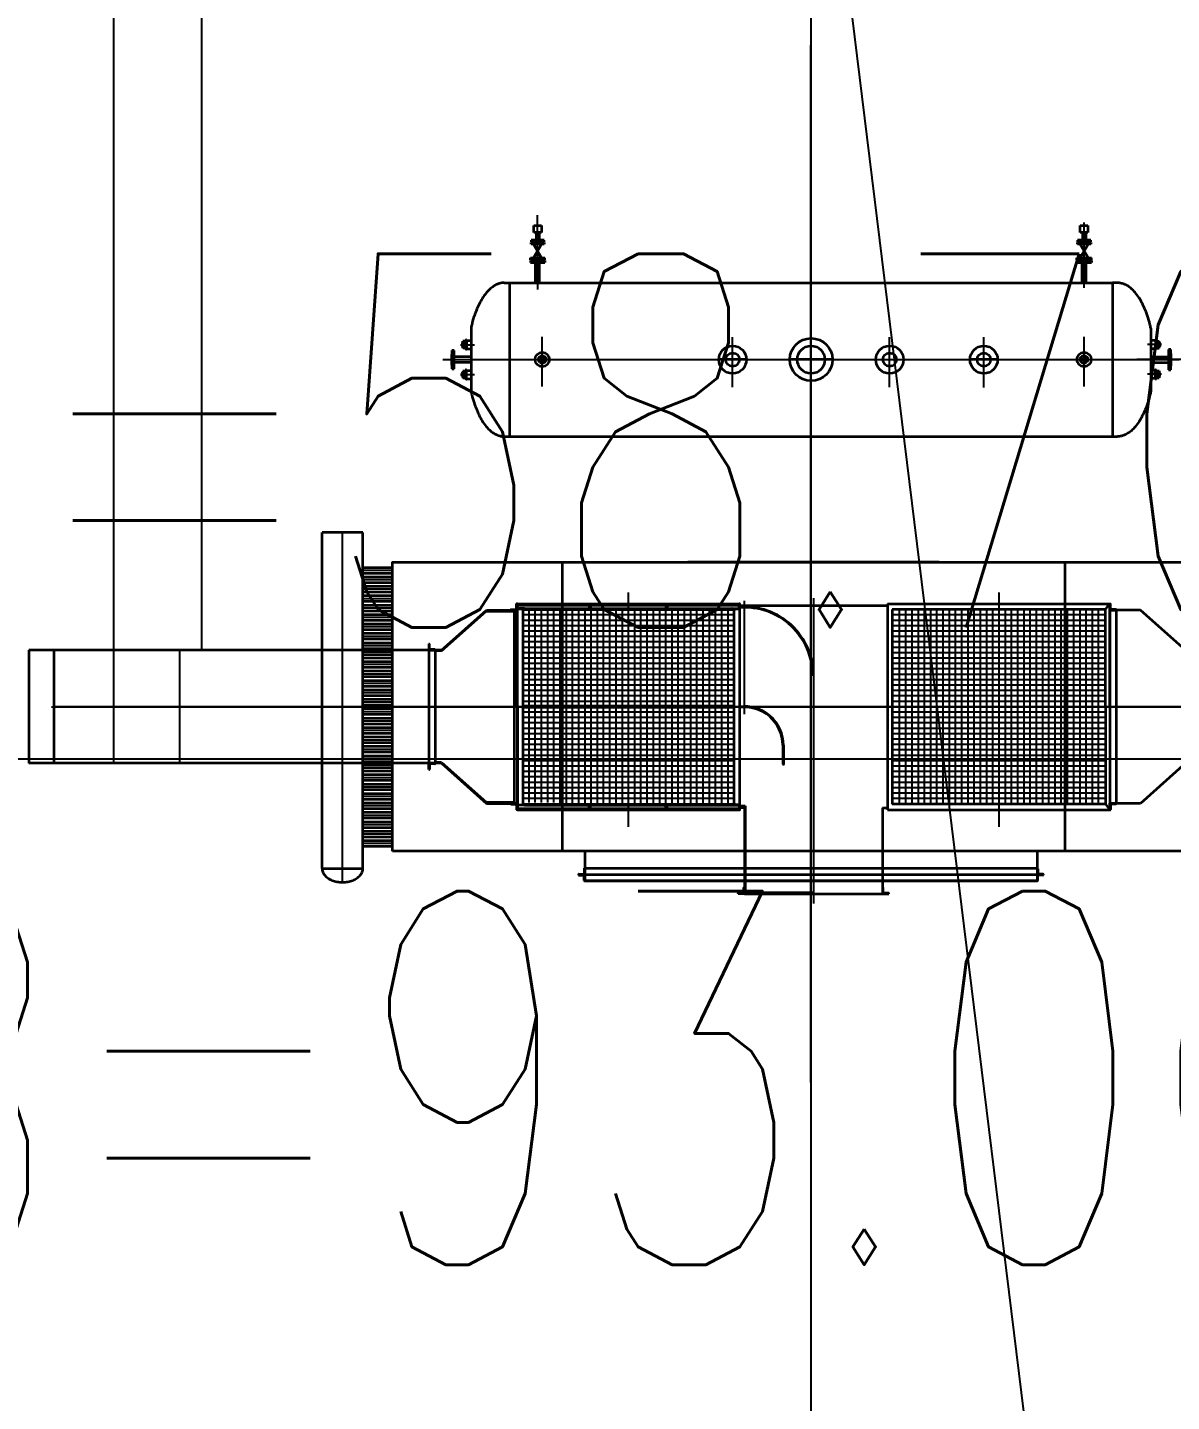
# Model space of a CAD drawing. Header units: metres. Extents: x -170 to 1091, y -90 to 504.
# Drawn here: x 70.76 to 79.87, y 63.52 to 74.46 of the extents above; entities that cross this region are included whole.
import ezdxf

# ---------------------------------------------------------------- set-up
doc = ezdxf.new("R2010")
doc.units = ezdxf.units.M
doc.linetypes.add('CENTER', pattern=[50.8, 31.75, -6.35, 6.35, -6.35])
doc.linetypes.add('EB_DASHDOT', pattern=[39, 30, -3, 3, -3])
doc.layers.add('CAXA1', color=1, linetype='EB_DASHDOT', lineweight=25)
doc.layers.add('EB0', color=7, linetype='CONTINUOUS', lineweight=35)
for name, color, linetype in [('CENTER', 2, 'CENTER'), ('DIM_COOR', 3, 'CONTINUOUS'), ('PUB_TEXT', 7, 'CONTINUOUS')]:
    doc.layers.add(name, color=color, linetype=linetype)
doc.styles.add('_TCH_DIM', font='SIMPLEX', dxfattribs={"bigfont": 'GBCBIG'})

# ---------------------------------------------------------------- blocks, each defined once
blk = doc.blocks.new('*X249')
at = {"layer": 'EB0'}
for p, q in [((-50, 0), (-50, 3)), ((0, 0), (-50, 0)), ((-48, 5), (-10, 5)), ((-5, 11), (-5, 48)), ((0, 50), (-3, 50)), ((0, 50), (0, 0))]:
    blk.add_line(p, q, dxfattribs=at)
for centre, radius, start, end in [((-48, 3), 1.52, 90, 180), ((-10, 11), 5.5, 270.1218, 360), ((-3, 48), 1.65, 90, 179.7379)]:
    blk.add_arc(centre, radius, start, end, dxfattribs=at)
blk = doc.blocks.new('*X248')
at = {"layer": 'EB0', "color": 0, "linetype": 'ByBlock', "lineweight": -2, "ltscale": 0.2}
blk.add_blockref('*X249', (0, 0), dxfattribs=at)
blk = doc.blocks.new('*X251')
at = {"layer": 'EB0'}
for p, q in [((-50, 0), (-50, 3)), ((0, 0), (-50, 0)), ((-48, 5), (-10, 5)), ((-5, 11), (-5, 48)), ((0, 50), (-3, 50)), ((0, 50), (0, 0))]:
    blk.add_line(p, q, dxfattribs=at)
for centre, radius, start, end in [((-48, 3), 1.52, 90, 180), ((-10, 11), 5.5, 270.1218, 360), ((-3, 48), 1.65, 90, 179.7379)]:
    blk.add_arc(centre, radius, start, end, dxfattribs=at)
blk = doc.blocks.new('*X250')
at = {"layer": 'EB0', "color": 0, "linetype": 'ByBlock', "lineweight": -2, "ltscale": 0.2}
blk.add_blockref('*X251', (0, 0), dxfattribs=at)
blk = doc.blocks.new('*X253')
at = {"layer": 'EB0'}
for p, q in [((0, 50), (0, 0)), ((0, 50), (3, 50)), ((0, 0), (50, 0)), ((5, 10), (5, 48)), ((48, 5), (10, 5)), ((50, 0), (50, 3))]:
    blk.add_line(p, q, dxfattribs=at)
for centre, radius, start, end in [((3, 48), 1.65, 0.2621, 90), ((10, 10), 5.5, 180, 269.8782), ((48, 3), 1.52, 0, 90)]:
    blk.add_arc(centre, radius, start, end, dxfattribs=at)
blk = doc.blocks.new('*X252')
at = {"layer": 'EB0', "color": 0, "linetype": 'ByBlock', "lineweight": -2, "ltscale": 0.2}
blk.add_blockref('*X253', (0, 0), dxfattribs=at)
blk = doc.blocks.new('*X255')
at = {"layer": 'EB0'}
for p, q in [((0, 50), (0, 0)), ((0, 50), (3, 50)), ((0, 0), (50, 0)), ((5, 10), (5, 48)), ((48, 5), (10, 5)), ((50, 0), (50, 3))]:
    blk.add_line(p, q, dxfattribs=at)
for centre, radius, start, end in [((3, 48), 1.65, 0.2621, 90), ((10, 10), 5.5, 180, 269.8782), ((48, 3), 1.52, 0, 90)]:
    blk.add_arc(centre, radius, start, end, dxfattribs=at)
blk = doc.blocks.new('*X254')
at = {"layer": 'EB0', "color": 0, "linetype": 'ByBlock', "lineweight": -2, "ltscale": 0.2}
blk.add_blockref('*X255', (0, 0), dxfattribs=at)
blk = doc.blocks.new('*X257')
at = {"layer": 'EB0'}
for p, q in [((0, 0), (50, 0)), ((0, -50), (0, 0)), ((50, 0), (50, -3)), ((0, -50), (3, -50)), ((5, -11), (5, -48)), ((48, -5), (10, -5))]:
    blk.add_line(p, q, dxfattribs=at)
for centre, radius, start, end in [((3, -48), 1.65, 270, 359.7379), ((10, -11), 5.5, 90.1218, 180), ((48, -3), 1.52, 270, 360)]:
    blk.add_arc(centre, radius, start, end, dxfattribs=at)
blk = doc.blocks.new('*X256')
at = {"layer": 'EB0', "color": 0, "linetype": 'ByBlock', "lineweight": -2, "ltscale": 0.2}
blk.add_blockref('*X257', (0, 0), dxfattribs=at)
blk = doc.blocks.new('*X263')
at = {"layer": 'EB0'}
for p, q in [((0, 50), (0, 0)), ((0, 50), (3, 50)), ((0, 0), (50, 0)), ((5, 10), (5, 48)), ((48, 5), (10, 5)), ((50, 0), (50, 3))]:
    blk.add_line(p, q, dxfattribs=at)
for centre, radius, start, end in [((3, 48), 1.65, 0.2621, 90), ((10, 10), 5.5, 180, 269.8782), ((48, 3), 1.52, 0, 90)]:
    blk.add_arc(centre, radius, start, end, dxfattribs=at)
blk = doc.blocks.new('*X262')
at = {"layer": 'EB0', "color": 0, "linetype": 'ByBlock', "lineweight": -2, "ltscale": 0.2}
blk.add_blockref('*X263', (0, 0), dxfattribs=at)

msp = doc.modelspace()

# ---------------------------------------------------------------- linework, layer by layer
at = {"layer": 'CAXA1', "ltscale": 20}
msp.add_line((76.999, 91.75), (76.999, 61.148), dxfattribs=at)
at = {"layer": 'CENTER', "ltscale": 25}
for p, q in [((77, 66.057, 0), (77, 74.317, 0)), ((81.401, 69.05, -0.908), (70.972, 69.05, -0.908))]:
    msp.add_line(p, q, dxfattribs=at)
at = {"layer": 'DIM_COOR', "color": 4, "linetype": 'Continuous'}
for p, q in [((76.999, 77.2), (82.051, 36.112)), ((85.864, 68.632), (69.144, 68.632))]:
    msp.add_line(p, q, dxfattribs=at)
at = {"layer": 'EB0', "lineweight": 25}
for p, q in [((71.451, 68.6, -0.908), (71.451, 103.059, 0)), ((72.151, 69.5, -0.908), (72.151, 103.059, 0)), ((74.824, 72.444, -0.908), (74.824, 72.963, -0.908)), ((79.174, 72.386, -0.908), (79.174, 72.905, -0.908)), ((74.824, 72.664, -0.908), (74.824, 72.372, -0.908)), ((74.861, 71.599, -0.908), (74.861, 71.996, -0.908)), ((76.376, 71.595, -0.908), (76.376, 71.992, -0.908)), ((77.001, 71.591, -0.908), (77.001, 71.988, -0.908)), ((77.626, 71.595, -0.908), (77.626, 71.992, -0.908)), ((78.376, 71.591, -0.908), (78.376, 71.992, -0.908)), ((79.174, 71.599, -0.908), (79.174, 71.996, -0.908)), ((74.21, 71.932, -0.908), (74.321, 71.932, -0.908)), ((79.789, 71.934, -0.908), (79.678, 71.934, -0.908)), ((74.069, 71.814, -0.908), (79.93, 71.814, -0.908)), ((74.148, 71.814, -0.908), (79.576, 71.814, -0.908)), ((76.376, 71.656, -0.908), (76.376, 71.836, -0.908)), ((80.362, 71.814, -0.908), (79.594, 71.814, -0.908)), ((74.21, 71.695, -0.908), (74.321, 71.695, -0.908)), ((79.789, 71.697, -0.908), (79.678, 71.697, -0.908)), ((73.27, 67.653, -0.908), (73.27, 70.438, -0.908)), ((73.433, 70.138, -0.908), (73.67, 70.138, -0.908)), ((73.433, 70.063, -0.908), (73.67, 70.063, -0.908)), ((73.433, 69.988, -0.908), (73.67, 69.988, -0.908)), ((73.433, 69.913, -0.908), (73.67, 69.913, -0.908)), ((75.545, 69.961, -0.908), (75.545, 68.094, -0.908)), ((77.02, 69.915, -0.908), (77.02, 67.484, -0.908)), ((78.495, 69.961, -0.908), (78.495, 68.094, -0.908)), ((73.433, 69.838, -0.908), (73.67, 69.838, -0.908)), ((74.753, 69.825, -0.908), (74.753, 68.288, -0.908)), ((74.803, 69.825, -0.908), (74.803, 68.288, -0.908)), ((74.852, 69.825, -0.908), (74.852, 68.288, -0.908)), ((74.902, 69.825, -0.908), (74.902, 68.289, -0.908)), ((74.951, 69.825, -0.908), (74.951, 68.289, -0.908)), ((75.001, 69.825, -0.908), (75.001, 68.275, -0.908)), ((75.05, 69.825, -0.908), (75.05, 68.275, -0.908)), ((75.1, 69.825, -0.908), (75.1, 68.275, -0.908)), ((75.149, 69.825, -0.908), (75.149, 68.275, -0.908)), ((75.199, 69.825, -0.908), (75.199, 68.275, -0.908)), ((75.248, 69.825, -0.908), (75.248, 68.275, -0.908)), ((75.298, 69.825, -0.908), (75.298, 68.275, -0.908)), ((75.347, 69.825, -0.908), (75.347, 68.275, -0.908)), ((75.397, 69.825, -0.908), (75.397, 68.275, -0.908)), ((75.446, 69.825, -0.908), (75.446, 68.275, -0.908)), ((75.496, 69.825, -0.908), (75.496, 68.275, -0.908)), ((75.545, 69.825, -0.908), (75.545, 68.275, -0.908)), ((75.595, 69.825, -0.908), (75.595, 68.275, -0.908)), ((75.644, 69.825, -0.908), (75.644, 68.275, -0.908)), ((75.694, 69.825, -0.908), (75.694, 68.275, -0.908)), ((75.743, 69.825, -0.908), (75.743, 68.275, -0.908)), ((75.793, 69.825, -0.908), (75.793, 68.275, -0.908)), ((75.842, 69.825, -0.908), (75.842, 68.275, -0.908)), ((75.892, 69.825, -0.908), (75.892, 68.275, -0.908)), ((75.941, 69.825, -0.908), (75.941, 68.275, -0.908)), ((75.991, 69.825, -0.908), (75.991, 68.275, -0.908)), ((76.04, 69.825, -0.908), (76.04, 68.275, -0.908)), ((76.09, 69.825, -0.908), (76.09, 68.276, -0.908)), ((76.139, 69.825, -0.908), (76.139, 68.275, -0.908)), ((76.189, 69.825, -0.908), (76.189, 68.276, -0.908)), ((76.238, 69.825, -0.908), (76.238, 68.276, -0.908)), ((76.288, 69.825, -0.908), (76.288, 68.276, -0.908)), ((76.337, 69.825, -0.908), (76.337, 68.275, -0.908)), ((76.47, 68.991, -0.908), (76.47, 69.894, -0.908)), ((77.703, 69.825, -0.908), (77.703, 68.288, -0.908)), ((77.753, 69.825, -0.908), (77.753, 68.288, -0.908)), ((77.802, 69.825, -0.908), (77.802, 68.288, -0.908)), ((77.852, 69.825, -0.908), (77.852, 68.289, -0.908)), ((77.901, 69.825, -0.908), (77.901, 68.289, -0.908)), ((77.951, 69.825, -0.908), (77.951, 68.275, -0.908)), ((78, 69.825, -0.908), (78, 68.275, -0.908)), ((78.05, 69.825, -0.908), (78.05, 68.275, -0.908)), ((78.099, 69.825, -0.908), (78.099, 68.275, -0.908)), ((78.149, 69.825, -0.908), (78.149, 68.275, -0.908)), ((78.198, 69.825, -0.908), (78.198, 68.275, -0.908)), ((78.248, 69.825, -0.908), (78.248, 68.275, -0.908)), ((78.297, 69.825, -0.908), (78.297, 68.275, -0.908)), ((78.347, 69.825, -0.908), (78.347, 68.275, -0.908)), ((78.396, 69.825, -0.908), (78.396, 68.275, -0.908)), ((78.446, 69.825, -0.908), (78.446, 68.275, -0.908)), ((78.495, 69.825, -0.908), (78.495, 68.275, -0.908)), ((78.545, 69.825, -0.908), (78.545, 68.275, -0.908)), ((78.594, 69.825, -0.908), (78.594, 68.275, -0.908)), ((78.644, 69.825, -0.908), (78.644, 68.275, -0.908)), ((78.693, 69.825, -0.908), (78.693, 68.275, -0.908)), ((78.743, 69.825, -0.908), (78.743, 68.275, -0.908)), ((78.792, 69.825, -0.908), (78.792, 68.275, -0.908)), ((78.842, 69.825, -0.908), (78.842, 68.275, -0.908)), ((78.891, 69.825, -0.908), (78.891, 68.275, -0.908)), ((78.941, 69.825, -0.908), (78.941, 68.275, -0.908)), ((78.99, 69.825, -0.908), (78.99, 68.275, -0.908)), ((79.04, 69.825, -0.908), (79.04, 68.276, -0.908)), ((79.089, 69.825, -0.908), (79.089, 68.275, -0.908)), ((79.139, 69.825, -0.908), (79.139, 68.276, -0.908)), ((79.188, 69.825, -0.908), (79.188, 68.276, -0.908)), ((79.238, 69.825, -0.908), (79.238, 68.276, -0.908)), ((79.287, 69.825, -0.908), (79.287, 68.275, -0.908)), ((73.433, 69.763, -0.908), (73.67, 69.763, -0.908)), ((76.385, 69.781, -0.908), (74.705, 69.781, -0.908)), ((76.385, 69.738, -0.908), (74.705, 69.738, -0.908)), ((76.385, 69.695, -0.908), (74.705, 69.695, -0.908)), ((79.335, 69.781, -0.908), (77.655, 69.781, -0.908)), ((79.335, 69.738, -0.908), (77.655, 69.738, -0.908)), ((79.335, 69.695, -0.908), (77.655, 69.695, -0.908)), ((73.433, 69.688, -0.908), (73.67, 69.688, -0.908)), ((73.433, 69.613, -0.908), (73.67, 69.613, -0.908)), ((76.385, 69.652, -0.908), (74.705, 69.652, -0.908)), ((76.385, 69.609, -0.908), (74.705, 69.609, -0.908)), ((79.335, 69.652, -0.908), (77.655, 69.652, -0.908)), ((79.335, 69.609, -0.908), (77.655, 69.609, -0.908)), ((71.975, 68.6, -0.908), (71.975, 69.5, -0.908)), ((73.433, 69.538, -0.908), (73.67, 69.538, -0.908)), ((76.385, 69.566, -0.908), (74.705, 69.566, -0.908)), ((76.385, 69.523, -0.908), (74.705, 69.523, -0.908)), ((76.385, 69.48, -0.908), (74.705, 69.48, -0.908)), ((79.335, 69.566, -0.908), (77.655, 69.566, -0.908)), ((79.335, 69.523, -0.908), (77.655, 69.523, -0.908)), ((79.335, 69.48, -0.908), (77.655, 69.48, -0.908)), ((73.433, 69.463, -0.908), (73.67, 69.463, -0.908)), ((73.433, 69.388, -0.908), (73.67, 69.388, -0.908)), ((76.385, 69.437, -0.908), (74.705, 69.437, -0.908)), ((76.385, 69.394, -0.908), (74.705, 69.394, -0.908)), ((79.335, 69.437, -0.908), (77.655, 69.437, -0.908)), ((79.335, 69.394, -0.908), (77.655, 69.394, -0.908)), ((73.433, 69.313, -0.908), (73.67, 69.313, -0.908)), ((76.385, 69.351, -0.908), (74.705, 69.351, -0.908)), ((76.385, 69.308, -0.908), (74.705, 69.308, -0.908)), ((76.385, 69.265, -0.908), (74.705, 69.265, -0.908)), ((79.335, 69.351, -0.908), (77.655, 69.351, -0.908)), ((79.335, 69.308, -0.908), (77.655, 69.308, -0.908)), ((79.335, 69.265, -0.908), (77.655, 69.265, -0.908)), ((73.433, 69.238, -0.908), (73.67, 69.238, -0.908)), ((73.433, 69.163, -0.908), (73.67, 69.163, -0.908)), ((76.385, 69.222, -0.908), (74.705, 69.222, -0.908)), ((76.385, 69.179, -0.908), (74.705, 69.179, -0.908)), ((79.335, 69.222, -0.908), (77.655, 69.222, -0.908)), ((79.335, 69.179, -0.908), (77.655, 69.179, -0.908)), ((70.955, 69.05, -0.908), (83.045, 69.05, -0.908)), ((80.843, 69.05, -0.908), (72.479, 69.05, -0.908)), ((73.433, 69.088, -0.908), (73.67, 69.088, -0.908)), ((76.385, 69.136, -0.908), (74.705, 69.136, -0.908)), ((76.385, 69.093, -0.908), (74.705, 69.093, -0.908)), ((79.335, 69.136, -0.908), (77.655, 69.136, -0.908)), ((79.335, 69.093, -0.908), (77.655, 69.093, -0.908)), ((73.433, 69.013, -0.908), (73.67, 69.013, -0.908)), ((73.433, 68.938, -0.908), (73.67, 68.938, -0.908)), ((76.385, 69.007, -0.908), (74.705, 69.007, -0.908)), ((76.385, 68.964, -0.908), (74.705, 68.964, -0.908)), ((79.335, 69.007, -0.908), (77.655, 69.007, -0.908)), ((79.335, 68.964, -0.908), (77.655, 68.964, -0.908)), ((73.433, 68.863, -0.908), (73.67, 68.863, -0.908)), ((76.385, 68.921, -0.908), (74.705, 68.921, -0.908)), ((76.385, 68.878, -0.908), (74.705, 68.878, -0.908)), ((76.385, 68.835, -0.908), (74.705, 68.835, -0.908)), ((79.335, 68.921, -0.908), (77.655, 68.921, -0.908)), ((79.335, 68.878, -0.908), (77.655, 68.878, -0.908)), ((79.335, 68.835, -0.908), (77.655, 68.835, -0.908)), ((73.433, 68.788, -0.908), (73.67, 68.788, -0.908)), ((73.433, 68.713, -0.908), (73.67, 68.713, -0.908)), ((76.385, 68.792, -0.908), (74.705, 68.792, -0.908)), ((76.385, 68.749, -0.908), (74.705, 68.749, -0.908)), ((76.385, 68.706, -0.908), (74.705, 68.706, -0.908)), ((79.335, 68.792, -0.908), (77.655, 68.792, -0.908)), ((79.335, 68.749, -0.908), (77.655, 68.749, -0.908)), ((79.335, 68.706, -0.908), (77.655, 68.706, -0.908)), ((73.433, 68.638, -0.908), (73.67, 68.638, -0.908)), ((76.385, 68.663, -0.908), (74.705, 68.663, -0.908)), ((76.385, 68.62, -0.908), (74.705, 68.62, -0.908)), ((79.335, 68.663, -0.908), (77.655, 68.663, -0.908)), ((79.335, 68.62, -0.908), (77.655, 68.62, -0.908)), ((73.433, 68.563, -0.908), (73.67, 68.563, -0.908)), ((73.433, 68.488, -0.908), (73.67, 68.488, -0.908)), ((76.385, 68.577, -0.908), (74.705, 68.577, -0.908)), ((76.385, 68.534, -0.908), (74.705, 68.534, -0.908)), ((76.385, 68.491, -0.908), (74.705, 68.491, -0.908)), ((79.335, 68.577, -0.908), (77.655, 68.577, -0.908)), ((79.335, 68.534, -0.908), (77.655, 68.534, -0.908)), ((79.335, 68.491, -0.908), (77.655, 68.491, -0.908)), ((73.433, 68.413, -0.908), (73.67, 68.413, -0.908)), ((76.385, 68.448, -0.908), (74.705, 68.448, -0.908)), ((76.385, 68.405, -0.908), (74.705, 68.405, -0.908)), ((79.335, 68.448, -0.908), (77.655, 68.448, -0.908)), ((79.335, 68.405, -0.908), (77.655, 68.405, -0.908)), ((73.433, 68.338, -0.908), (73.67, 68.338, -0.908)), ((76.385, 68.362, -0.908), (74.705, 68.362, -0.908)), ((76.385, 68.319, -0.908), (74.705, 68.319, -0.908)), ((79.335, 68.362, -0.908), (77.655, 68.362, -0.908)), ((79.335, 68.319, -0.908), (77.655, 68.319, -0.908)), ((73.433, 68.263, -0.908), (73.67, 68.263, -0.908)), ((73.433, 68.188, -0.908), (73.67, 68.188, -0.908)), ((73.433, 68.113, -0.908), (73.67, 68.113, -0.908)), ((73.433, 68.038, -0.908), (73.67, 68.038, -0.908)), ((73.433, 67.963, -0.908), (73.67, 67.963, -0.908)), ((76.45, 67.561, -0.908), (77.55, 67.561, -0.908))]:
    msp.add_line(p, q, dxfattribs=at)
at = {"layer": 'EB0'}
for p, q in [((74.794, 72.825, -0.908), (74.794, 72.881, -0.908)), ((74.794, 72.881, -0.908), (74.854, 72.881, -0.908)), ((74.854, 72.881, -0.908), (74.854, 72.825, -0.908)), ((79.144, 72.825, -0.908), (79.144, 72.881, -0.908)), ((79.144, 72.881, -0.908), (79.204, 72.881, -0.908)), ((79.204, 72.881, -0.908), (79.204, 72.825, -0.908)), ((74.772, 72.766, -0.908), (74.772, 72.753, -0.908)), ((74.877, 72.766, -0.908), (74.772, 72.766, -0.908)), ((74.787, 72.774, -0.908), (74.787, 72.726, -0.908)), ((74.854, 72.825, -0.908), (74.794, 72.825, -0.908)), ((74.812, 72.825, -0.908), (74.812, 72.766, -0.908)), ((74.837, 72.825, -0.908), (74.837, 72.766, -0.908)), ((74.862, 72.774, -0.908), (74.862, 72.726, -0.908)), ((74.877, 72.753, -0.908), (74.877, 72.766, -0.908)), ((79.122, 72.766, -0.908), (79.122, 72.753, -0.908)), ((79.227, 72.766, -0.908), (79.122, 72.766, -0.908)), ((79.137, 72.774, -0.908), (79.137, 72.726, -0.908)), ((79.204, 72.825, -0.908), (79.144, 72.825, -0.908)), ((79.162, 72.825, -0.908), (79.162, 72.766, -0.908)), ((79.187, 72.825, -0.908), (79.187, 72.766, -0.908)), ((79.212, 72.774, -0.908), (79.212, 72.726, -0.908)), ((79.227, 72.753, -0.908), (79.227, 72.766, -0.908)), ((74.772, 72.753, -0.908), (74.877, 72.753, -0.908)), ((74.772, 72.734, -0.908), (74.772, 72.747, -0.908)), ((74.772, 72.747, -0.908), (74.877, 72.747, -0.908)), ((74.877, 72.734, -0.908), (74.772, 72.734, -0.908)), ((74.856, 72.624, -0.908), (74.792, 72.734, -0.908)), ((74.792, 72.624, -0.908), (74.856, 72.734, -0.908)), ((74.797, 72.753, -0.908), (74.797, 72.75, -0.908)), ((74.797, 72.747, -0.908), (74.797, 72.75, -0.908)), ((74.797, 72.75, -0.908), (74.852, 72.75, -0.908)), ((74.852, 72.753, -0.908), (74.852, 72.75, -0.908)), ((74.852, 72.747, -0.908), (74.852, 72.75, -0.908)), ((74.877, 72.747, -0.908), (74.877, 72.734, -0.908)), ((79.122, 72.753, -0.908), (79.227, 72.753, -0.908)), ((79.122, 72.734, -0.908), (79.122, 72.747, -0.908)), ((79.122, 72.747, -0.908), (79.227, 72.747, -0.908)), ((79.227, 72.734, -0.908), (79.122, 72.734, -0.908)), ((79.206, 72.624, -0.908), (79.142, 72.734, -0.908)), ((79.142, 72.624, -0.908), (79.206, 72.734, -0.908)), ((79.147, 72.753, -0.908), (79.147, 72.75, -0.908)), ((79.147, 72.747, -0.908), (79.147, 72.75, -0.908)), ((79.147, 72.75, -0.908), (79.202, 72.75, -0.908)), ((79.202, 72.753, -0.908), (79.202, 72.75, -0.908)), ((79.202, 72.747, -0.908), (79.202, 72.75, -0.908)), ((79.227, 72.747, -0.908), (79.227, 72.734, -0.908)), ((74.767, 72.624, -0.908), (74.882, 72.624, -0.908)), ((74.767, 72.608, -0.908), (74.767, 72.624, -0.908)), ((74.767, 72.608, -0.908), (74.882, 72.608, -0.908)), ((74.767, 72.604, -0.908), (74.882, 72.604, -0.908)), ((74.767, 72.604, -0.908), (74.767, 72.588, -0.908)), ((74.767, 72.588, -0.908), (74.882, 72.588, -0.908)), ((74.792, 72.608, -0.908), (74.792, 72.606, -0.908)), ((74.792, 72.606, -0.908), (74.857, 72.606, -0.908)), ((74.792, 72.604, -0.908), (74.792, 72.606, -0.908)), ((74.792, 72.606, -0.908), (74.857, 72.606, -0.908)), ((74.808, 72.459, -0.908), (74.808, 72.588, -0.908)), ((74.84, 72.471, -0.908), (74.84, 72.588, -0.908)), ((74.857, 72.608, -0.908), (74.857, 72.606, -0.908)), ((74.857, 72.604, -0.908), (74.857, 72.606, -0.908)), ((74.882, 72.608, -0.908), (74.882, 72.624, -0.908)), ((74.882, 72.604, -0.908), (74.882, 72.588, -0.908)), ((79.117, 72.624, -0.908), (79.232, 72.624, -0.908)), ((79.117, 72.608, -0.908), (79.117, 72.624, -0.908)), ((79.117, 72.608, -0.908), (79.232, 72.608, -0.908)), ((79.117, 72.604, -0.908), (79.232, 72.604, -0.908)), ((79.117, 72.604, -0.908), (79.117, 72.588, -0.908)), ((79.117, 72.588, -0.908), (79.232, 72.588, -0.908)), ((79.142, 72.608, -0.908), (79.142, 72.606, -0.908)), ((79.142, 72.606, -0.908), (79.207, 72.606, -0.908)), ((79.142, 72.604, -0.908), (79.142, 72.606, -0.908)), ((79.142, 72.606, -0.908), (79.207, 72.606, -0.908)), ((79.158, 72.459, -0.908), (79.158, 72.588, -0.908)), ((79.19, 72.471, -0.908), (79.19, 72.588, -0.908)), ((79.207, 72.608, -0.908), (79.207, 72.606, -0.908)), ((79.207, 72.604, -0.908), (79.207, 72.606, -0.908)), ((79.232, 72.608, -0.908), (79.232, 72.624, -0.908)), ((79.232, 72.604, -0.908), (79.232, 72.588, -0.908)), ((74.559, 72.426, -0.908), (79.399, 72.426, -0.908)), ((74.599, 72.426, -0.908), (74.599, 71.202, -0.908)), ((74.808, 72.426, -0.908), (74.808, 72.459, -0.908)), ((74.808, 72.426, -0.908), (74.84, 72.426, -0.908)), ((74.84, 72.426, -0.908), (74.84, 72.471, -0.908)), ((79.158, 72.426, -0.908), (79.158, 72.459, -0.908)), ((79.158, 72.426, -0.908), (79.19, 72.426, -0.908)), ((79.19, 72.426, -0.908), (79.19, 72.471, -0.908)), ((79.399, 72.426, -0.908), (79.399, 71.202, -0.908)), ((79.439, 72.426, -0.908), (79.399, 72.426, -0.908)), ((74.294, 72.064, -0.908), (74.294, 71.564, -0.908)), ((79.705, 72.065, -0.908), (79.705, 71.562, -0.908)), ((74.159, 71.886, -0.908), (74.142, 71.886, -0.908)), ((74.142, 71.886, -0.908), (74.142, 71.741, -0.908)), ((74.159, 71.741, -0.908), (74.159, 71.886, -0.908)), ((74.223, 71.944, -0.908), (74.226, 71.947, -0.908)), ((74.223, 71.944, -0.908), (74.223, 71.92, -0.908)), ((74.228, 71.943, -0.908), (74.223, 71.943, -0.908)), ((74.228, 71.921, -0.908), (74.223, 71.921, -0.908)), ((74.223, 71.92, -0.908), (74.226, 71.917, -0.908)), ((74.228, 71.947, -0.908), (74.226, 71.947, -0.908)), ((74.226, 71.947, -0.908), (74.226, 71.917, -0.908)), ((74.228, 71.917, -0.908), (74.226, 71.917, -0.908)), ((74.228, 71.904, -0.908), (74.228, 71.96, -0.908)), ((74.248, 71.96, -0.908), (74.228, 71.96, -0.908)), ((74.248, 71.95, -0.908), (74.228, 71.95, -0.908)), ((74.248, 71.915, -0.908), (74.228, 71.915, -0.908)), ((74.248, 71.904, -0.908), (74.228, 71.904, -0.908)), ((74.253, 71.967, -0.908), (74.248, 71.967, -0.908)), ((74.248, 71.897, -0.908), (74.248, 71.967, -0.908)), ((74.253, 71.897, -0.908), (74.248, 71.897, -0.908)), ((74.257, 71.971, -0.908), (74.253, 71.971, -0.908)), ((74.253, 71.932, -0.908), (74.253, 71.971, -0.908)), ((74.253, 71.932, -0.908), (74.253, 71.894, -0.908)), ((74.257, 71.894, -0.908), (74.253, 71.894, -0.908)), ((74.257, 71.971, -0.908), (74.257, 71.894, -0.908)), ((74.257, 71.965, -0.908), (74.294, 71.965, -0.908)), ((74.257, 71.899, -0.908), (74.294, 71.899, -0.908)), ((79.742, 71.967, -0.908), (79.705, 71.967, -0.908)), ((79.742, 71.901, -0.908), (79.705, 71.901, -0.908)), ((79.742, 71.973, -0.908), (79.746, 71.973, -0.908)), ((79.742, 71.973, -0.908), (79.742, 71.896, -0.908)), ((79.742, 71.896, -0.908), (79.746, 71.896, -0.908)), ((79.746, 71.934, -0.908), (79.746, 71.973, -0.908)), ((79.746, 71.969, -0.908), (79.751, 71.969, -0.908)), ((79.746, 71.934, -0.908), (79.746, 71.896, -0.908)), ((79.746, 71.899, -0.908), (79.751, 71.899, -0.908)), ((79.751, 71.899, -0.908), (79.751, 71.969, -0.908)), ((79.751, 71.962, -0.908), (79.771, 71.962, -0.908)), ((79.751, 71.952, -0.908), (79.771, 71.952, -0.908)), ((79.751, 71.916, -0.908), (79.771, 71.916, -0.908)), ((79.751, 71.906, -0.908), (79.771, 71.906, -0.908)), ((79.771, 71.906, -0.908), (79.771, 71.962, -0.908)), ((79.771, 71.949, -0.908), (79.773, 71.949, -0.908)), ((79.771, 71.945, -0.908), (79.776, 71.945, -0.908)), ((79.771, 71.923, -0.908), (79.776, 71.923, -0.908)), ((79.771, 71.919, -0.908), (79.773, 71.919, -0.908)), ((79.776, 71.946, -0.908), (79.773, 71.949, -0.908)), ((79.773, 71.949, -0.908), (79.773, 71.919, -0.908)), ((79.776, 71.922, -0.908), (79.773, 71.919, -0.908)), ((79.776, 71.946, -0.908), (79.776, 71.922, -0.908)), ((79.865, 71.894, -0.908), (79.846, 71.894, -0.908)), ((79.846, 71.894, -0.908), (79.846, 71.734, -0.908)), ((79.865, 71.734, -0.908), (79.865, 71.894, -0.908)), ((74.139, 71.856, -0.908), (74.139, 71.771, -0.908)), ((74.142, 71.856, -0.908), (74.139, 71.856, -0.908)), ((74.142, 71.771, -0.908), (74.139, 71.771, -0.908)), ((74.294, 71.836, -0.908), (74.159, 71.836, -0.908)), ((74.294, 71.791, -0.908), (74.159, 71.791, -0.908)), ((76.486, 71.814, -0.908), (76.266, 71.814, -0.908)), ((77.171, 71.814, -0.908), (76.831, 71.814, -0.908)), ((78.486, 71.814, -0.908), (78.266, 71.814, -0.908)), ((79.705, 71.836, -0.908), (79.846, 71.836, -0.908)), ((79.705, 71.791, -0.908), (79.846, 71.791, -0.908)), ((79.868, 71.864, -0.908), (79.865, 71.864, -0.908)), ((74.142, 71.741, -0.908), (74.159, 71.741, -0.908)), ((74.223, 71.707, -0.908), (74.226, 71.71, -0.908)), ((74.223, 71.683, -0.908), (74.223, 71.707, -0.908)), ((74.228, 71.706, -0.908), (74.223, 71.706, -0.908)), ((74.228, 71.684, -0.908), (74.223, 71.684, -0.908)), ((74.223, 71.683, -0.908), (74.226, 71.68, -0.908)), ((74.228, 71.71, -0.908), (74.226, 71.71, -0.908)), ((74.226, 71.68, -0.908), (74.226, 71.71, -0.908)), ((74.228, 71.68, -0.908), (74.226, 71.68, -0.908)), ((74.228, 71.723, -0.908), (74.228, 71.667, -0.908)), ((74.248, 71.723, -0.908), (74.228, 71.723, -0.908)), ((74.248, 71.713, -0.908), (74.228, 71.713, -0.908)), ((74.248, 71.677, -0.908), (74.228, 71.677, -0.908)), ((74.248, 71.667, -0.908), (74.228, 71.667, -0.908)), ((74.253, 71.73, -0.908), (74.248, 71.73, -0.908)), ((74.248, 71.73, -0.908), (74.248, 71.66, -0.908)), ((74.253, 71.66, -0.908), (74.248, 71.66, -0.908)), ((74.257, 71.733, -0.908), (74.253, 71.733, -0.908)), ((74.253, 71.695, -0.908), (74.253, 71.733, -0.908)), ((74.253, 71.695, -0.908), (74.253, 71.656, -0.908)), ((74.257, 71.656, -0.908), (74.257, 71.733, -0.908)), ((74.257, 71.728, -0.908), (74.294, 71.728, -0.908)), ((74.257, 71.662, -0.908), (74.294, 71.662, -0.908)), ((79.742, 71.73, -0.908), (79.705, 71.73, -0.908)), ((79.742, 71.664, -0.908), (79.705, 71.664, -0.908)), ((79.742, 71.735, -0.908), (79.746, 71.735, -0.908)), ((79.742, 71.658, -0.908), (79.742, 71.735, -0.908)), ((79.746, 71.697, -0.908), (79.746, 71.735, -0.908)), ((79.746, 71.732, -0.908), (79.751, 71.732, -0.908)), ((79.746, 71.697, -0.908), (79.746, 71.658, -0.908)), ((79.746, 71.662, -0.908), (79.751, 71.662, -0.908)), ((79.751, 71.732, -0.908), (79.751, 71.662, -0.908)), ((79.751, 71.725, -0.908), (79.771, 71.725, -0.908)), ((79.751, 71.714, -0.908), (79.771, 71.714, -0.908)), ((79.751, 71.679, -0.908), (79.771, 71.679, -0.908)), ((79.751, 71.669, -0.908), (79.771, 71.669, -0.908)), ((79.771, 71.725, -0.908), (79.771, 71.669, -0.908)), ((79.771, 71.712, -0.908), (79.773, 71.712, -0.908)), ((79.771, 71.708, -0.908), (79.776, 71.708, -0.908)), ((79.771, 71.686, -0.908), (79.776, 71.686, -0.908)), ((79.771, 71.682, -0.908), (79.773, 71.682, -0.908)), ((79.776, 71.709, -0.908), (79.773, 71.712, -0.908)), ((79.773, 71.682, -0.908), (79.773, 71.712, -0.908)), ((79.776, 71.685, -0.908), (79.773, 71.682, -0.908)), ((79.776, 71.685, -0.908), (79.776, 71.709, -0.908)), ((79.846, 71.734, -0.908), (79.865, 71.734, -0.908)), ((79.868, 71.764, -0.908), (79.865, 71.764, -0.908)), ((74.257, 71.656, -0.908), (74.253, 71.656, -0.908)), ((79.742, 71.658, -0.908), (79.746, 71.658, -0.908)), ((74.559, 71.202, -0.908), (74.599, 71.202, -0.908)), ((74.599, 71.202, -0.908), (79.399, 71.202, -0.908)), ((79.399, 71.202, -0.908), (79.439, 71.202, -0.908)), ((73.108, 67.763, -0.908), (73.108, 70.438, -0.908)), ((73.433, 70.438, -0.908), (73.108, 70.438, -0.908)), ((73.108, 67.763, -0.908), (73.108, 70.438, -0.908)), ((73.433, 70.438, -0.908), (73.108, 70.438, -0.908)), ((73.433, 67.763, -0.908), (73.433, 70.438, -0.908)), ((73.433, 67.763, -0.908), (73.433, 70.438, -0.908)), ((73.433, 70.16, -0.908), (73.67, 70.16, -0.908)), ((75.02, 70.2, -0.908), (75.02, 67.9, -0.908)), ((78.02, 70.2, -0.908), (76.02, 70.2, -0.908)), ((78.02, 70.2, -0.908), (76.02, 70.2, -0.908)), ((79.02, 70.2, -0.908), (79.02, 67.9, -0.908)), ((73.433, 70.115, -0.908), (73.67, 70.115, -0.908)), ((73.433, 70.085, -0.908), (73.67, 70.085, -0.908)), ((73.433, 70.04, -0.908), (73.67, 70.04, -0.908)), ((73.433, 70.01, -0.908), (73.67, 70.01, -0.908)), ((73.433, 69.965, -0.908), (73.67, 69.965, -0.908)), ((73.433, 69.935, -0.908), (73.67, 69.935, -0.908)), ((73.433, 69.89, -0.908), (73.67, 69.89, -0.908)), ((73.433, 69.86, -0.908), (73.67, 69.86, -0.908)), ((73.433, 69.815, -0.908), (73.67, 69.815, -0.908)), ((74.058, 69.5, -0.908), (74.418, 69.82, -0.908)), ((74.06, 69.495, -0.908), (74.414, 69.81, -0.908)), ((74.414, 69.81, -0.908), (74.64, 69.81, -0.908)), ((74.418, 69.82, -0.908), (74.66, 69.82, -0.908)), ((74.64, 68.28, -0.908), (74.64, 69.82, -0.908)), ((74.66, 69.87, -0.908), (74.66, 68.23, -0.908)), ((74.66, 69.87, -0.908), (74.662, 69.87, -0.908)), ((74.66, 69.87, -0.908), (74.66, 69.83, -0.908)), ((74.66, 69.87, -0.908), (76.43, 69.87, -0.908)), ((74.66, 69.05, -0.908), (74.66, 69.87, -0.908)), ((74.66, 69.83, -0.908), (76.43, 69.83, -0.908)), ((74.66, 69.83, -0.908), (74.72, 69.83, -0.908)), ((74.663, 69.838, -0.908), (74.663, 69.869, -0.908)), ((74.663, 69.86, -0.908), (75.235, 69.86, -0.908)), ((74.665, 69.05, -0.908), (74.665, 69.83, -0.908)), ((74.719, 69.833, -0.908), (74.668, 69.833, -0.908)), ((74.7, 69.825, -0.908), (74.7, 69.83, -0.908)), ((74.7, 69.825, -0.908), (76.39, 69.825, -0.908)), ((74.705, 69.825, -0.908), (74.705, 68.275, -0.908)), ((74.705, 69.825, -0.908), (76.385, 69.825, -0.908)), ((74.705, 69.825, -0.908), (76.385, 69.825, -0.908)), ((74.719, 69.833, -0.908), (76.372, 69.833, -0.908)), ((74.72, 69.83, -0.908), (74.72, 69.832, -0.908)), ((75.235, 69.87, -0.908), (75.235, 69.833, -0.908)), ((75.235, 69.87, -0.908), (75.245, 69.87, -0.908)), ((75.245, 69.87, -0.908), (75.245, 69.833, -0.908)), ((75.245, 69.86, -0.908), (75.845, 69.86, -0.908)), ((75.845, 69.87, -0.908), (75.845, 69.833, -0.908)), ((75.845, 69.87, -0.908), (75.855, 69.87, -0.908)), ((75.855, 69.87, -0.908), (75.855, 69.833, -0.908)), ((75.855, 69.86, -0.908), (76.427, 69.86, -0.908)), ((76.37, 69.83, -0.908), (76.37, 69.832, -0.908)), ((76.43, 69.83, -0.908), (76.37, 69.83, -0.908)), ((76.372, 69.833, -0.908), (76.423, 69.833, -0.908)), ((76.385, 69.825, -0.908), (76.385, 68.275, -0.908)), ((76.39, 69.825, -0.908), (76.39, 69.83, -0.908)), ((76.427, 69.838, -0.908), (76.427, 69.869, -0.908)), ((76.43, 69.87, -0.908), (76.428, 69.87, -0.908)), ((76.43, 69.87, -0.908), (76.43, 68.23, -0.908)), ((76.43, 69.87, -0.908), (76.43, 69.83, -0.908)), ((76.43, 69.855, -0.908), (76.43, 68.245, -0.908)), ((76.43, 69.855, -0.908), (77.61, 69.855, -0.908)), ((77.61, 69.87, -0.908), (79.38, 69.87, -0.908)), ((77.61, 69.87, -0.908), (77.61, 68.23, -0.908)), ((79.345, 69.825, -0.908), (77.646, 69.825, -0.908)), ((77.646, 69.825, -0.908), (77.646, 68.275, -0.908)), ((79.345, 69.825, -0.908), (79.377, 69.869, -0.908)), ((79.345, 69.05, -0.908), (79.345, 69.825, -0.908)), ((79.38, 69.87, -0.908), (79.38, 68.23, -0.908)), ((79.38, 69.05, -0.908), (79.38, 69.87, -0.908)), ((79.623, 69.82, -0.908), (79.38, 69.82, -0.908)), ((79.43, 69.82, -0.908), (79.43, 68.28, -0.908)), ((79.982, 69.5, -0.908), (79.623, 69.82, -0.908)), ((73.433, 69.785, -0.908), (73.67, 69.785, -0.908)), ((73.433, 69.74, -0.908), (73.67, 69.74, -0.908)), ((73.433, 69.71, -0.908), (73.67, 69.71, -0.908)), ((73.433, 69.665, -0.908), (73.67, 69.665, -0.908)), ((73.433, 69.635, -0.908), (73.67, 69.635, -0.908)), ((73.433, 69.59, -0.908), (73.67, 69.59, -0.908)), ((70.975, 69.5, -0.908), (70.775, 69.5, -0.908)), ((70.775, 69.5, -0.908), (70.775, 68.6, -0.908)), ((70.975, 68.6, -0.908), (70.975, 69.5, -0.908)), ((73.959, 69.5, -0.908), (70.975, 69.5, -0.908)), ((73.433, 69.56, -0.908), (73.67, 69.56, -0.908)), ((73.433, 69.515, -0.908), (73.67, 69.515, -0.908)), ((73.433, 69.485, -0.908), (73.67, 69.485, -0.908)), ((73.959, 69.5, -0.908), (73.959, 68.6, -0.908)), ((74.058, 69.5, -0.908), (73.959, 69.5, -0.908)), ((74.009, 69.5, -0.908), (74.009, 68.6, -0.908)), ((74.06, 69.495, -0.908), (74.009, 69.495, -0.908)), ((73.433, 69.44, -0.908), (73.67, 69.44, -0.908)), ((73.433, 69.41, -0.908), (73.67, 69.41, -0.908)), ((73.433, 69.365, -0.908), (73.67, 69.365, -0.908)), ((73.433, 69.335, -0.908), (73.67, 69.335, -0.908)), ((73.433, 69.29, -0.908), (73.67, 69.29, -0.908)), ((73.433, 69.26, -0.908), (73.67, 69.26, -0.908)), ((77.015, 69.296, -0.908), (77.02, 69.296, -0.908)), ((73.433, 69.215, -0.908), (73.67, 69.215, -0.908)), ((73.433, 69.185, -0.908), (73.67, 69.185, -0.908)), ((73.433, 69.14, -0.908), (73.67, 69.14, -0.908)), ((73.433, 69.11, -0.908), (73.67, 69.11, -0.908)), ((73.433, 69.065, -0.908), (73.67, 69.065, -0.908)), ((73.433, 69.035, -0.908), (73.67, 69.035, -0.908)), ((74.66, 69.05, -0.908), (74.66, 68.23, -0.908)), ((74.665, 69.05, -0.908), (74.665, 68.27, -0.908)), ((76.385, 69.055, -0.908), (74.705, 69.055, -0.908)), ((76.385, 69.045, -0.908), (74.705, 69.045, -0.908)), ((79.345, 69.05, -0.908), (79.345, 68.275, -0.908)), ((79.38, 69.05, -0.908), (79.38, 68.23, -0.908)), ((73.433, 68.99, -0.908), (73.67, 68.99, -0.908)), ((73.433, 68.96, -0.908), (73.67, 68.96, -0.908)), ((73.433, 68.915, -0.908), (73.67, 68.915, -0.908)), ((73.433, 68.885, -0.908), (73.67, 68.885, -0.908)), ((73.433, 68.84, -0.908), (73.67, 68.84, -0.908)), ((73.433, 68.81, -0.908), (73.67, 68.81, -0.908)), ((73.433, 68.765, -0.908), (73.67, 68.765, -0.908)), ((73.433, 68.735, -0.908), (73.67, 68.735, -0.908)), ((76.775, 68.743, -0.908), (76.775, 68.593, -0.908)), ((76.78, 68.743, -0.908), (76.78, 68.593, -0.908)), ((70.975, 68.6, -0.908), (70.775, 68.6, -0.908)), ((73.959, 68.6, -0.908), (70.975, 68.6, -0.908)), ((73.433, 68.69, -0.908), (73.67, 68.69, -0.908)), ((73.433, 68.66, -0.908), (73.67, 68.66, -0.908)), ((73.433, 68.615, -0.908), (73.67, 68.615, -0.908)), ((74.058, 68.6, -0.908), (73.959, 68.6, -0.908)), ((74.058, 68.6, -0.908), (73.959, 68.6, -0.908)), ((74.06, 68.605, -0.908), (74.009, 68.605, -0.908)), ((74.058, 68.6, -0.908), (74.418, 68.28, -0.908)), ((74.06, 68.605, -0.908), (74.414, 68.29, -0.908)), ((79.982, 68.6, -0.908), (79.623, 68.28, -0.908)), ((73.433, 68.585, -0.908), (73.67, 68.585, -0.908)), ((73.433, 68.54, -0.908), (73.67, 68.54, -0.908)), ((73.433, 68.51, -0.908), (73.67, 68.51, -0.908)), ((76.775, 68.593, -0.908), (76.78, 68.593, -0.908)), ((73.433, 68.465, -0.908), (73.67, 68.465, -0.908)), ((73.433, 68.435, -0.908), (73.67, 68.435, -0.908)), ((73.433, 68.39, -0.908), (73.67, 68.39, -0.908)), ((73.433, 68.36, -0.908), (73.67, 68.36, -0.908)), ((73.433, 68.315, -0.908), (73.67, 68.315, -0.908)), ((73.433, 68.285, -0.908), (73.67, 68.285, -0.908)), ((74.414, 68.29, -0.908), (74.64, 68.29, -0.908)), ((74.418, 68.28, -0.908), (74.66, 68.28, -0.908)), ((74.66, 68.28, -0.908), (74.61, 68.28, -0.908)), ((74.61, 68.28, -0.908), (74.61, 68.277, -0.908)), ((74.612, 68.275, -0.908), (74.65, 68.275, -0.908)), ((74.655, 68.27, -0.908), (74.655, 68.232, -0.908)), ((74.66, 68.23, -0.908), (74.66, 68.28, -0.908)), ((74.66, 68.23, -0.908), (74.66, 68.27, -0.908)), ((74.66, 68.27, -0.908), (74.72, 68.27, -0.908)), ((74.66, 68.27, -0.908), (76.43, 68.27, -0.908)), ((74.7, 68.275, -0.908), (74.7, 68.27, -0.908)), ((74.7, 68.275, -0.908), (76.39, 68.275, -0.908)), ((74.705, 68.275, -0.908), (76.385, 68.275, -0.908)), ((74.72, 68.27, -0.908), (74.72, 68.269, -0.908)), ((76.37, 68.27, -0.908), (76.37, 68.269, -0.908)), ((76.43, 68.27, -0.908), (76.37, 68.27, -0.908)), ((76.39, 68.275, -0.908), (76.39, 68.27, -0.908)), ((76.43, 68.23, -0.908), (76.43, 68.27, -0.908)), ((79.345, 68.275, -0.908), (77.646, 68.275, -0.908)), ((79.345, 68.275, -0.908), (79.377, 68.231, -0.908)), ((79.623, 68.28, -0.908), (79.38, 68.28, -0.908)), ((79.38, 68.28, -0.908), (79.43, 68.28, -0.908)), ((79.38, 68.23, -0.908), (79.38, 68.28, -0.908)), ((79.38, 68.23, -0.908), (79.38, 68.27, -0.908)), ((79.385, 68.27, -0.908), (79.385, 68.232, -0.908)), ((79.429, 68.275, -0.908), (79.391, 68.275, -0.908)), ((79.43, 68.28, -0.908), (79.43, 68.277, -0.908)), ((73.433, 68.24, -0.908), (73.67, 68.24, -0.908)), ((73.433, 68.21, -0.908), (73.67, 68.21, -0.908)), ((73.433, 68.165, -0.908), (73.67, 68.165, -0.908)), ((74.66, 68.23, -0.908), (74.657, 68.23, -0.908)), ((74.66, 68.23, -0.908), (76.43, 68.23, -0.908)), ((74.66, 68.23, -0.908), (74.662, 68.23, -0.908)), ((74.663, 68.263, -0.908), (74.663, 68.231, -0.908)), ((74.663, 68.24, -0.908), (75.235, 68.24, -0.908)), ((74.719, 68.267, -0.908), (74.668, 68.267, -0.908)), ((74.719, 68.267, -0.908), (76.372, 68.267, -0.908)), ((75.235, 68.23, -0.908), (75.235, 68.267, -0.908)), ((75.235, 68.23, -0.908), (75.245, 68.23, -0.908)), ((75.245, 68.23, -0.908), (75.245, 68.267, -0.908)), ((75.245, 68.24, -0.908), (75.845, 68.24, -0.908)), ((75.845, 68.23, -0.908), (75.845, 68.267, -0.908)), ((75.845, 68.23, -0.908), (75.855, 68.23, -0.908)), ((75.855, 68.23, -0.908), (75.855, 68.267, -0.908)), ((75.855, 68.24, -0.908), (76.427, 68.24, -0.908)), ((76.372, 68.267, -0.908), (76.423, 68.267, -0.908)), ((76.427, 68.263, -0.908), (76.427, 68.231, -0.908)), ((76.43, 68.23, -0.908), (76.428, 68.23, -0.908)), ((76.43, 68.26, -0.908), (76.475, 68.26, -0.908)), ((76.43, 68.255, -0.908), (76.47, 68.255, -0.908)), ((76.47, 68.245, -0.908), (76.43, 68.245, -0.908)), ((76.47, 68.255, -0.908), (76.47, 67.561, -0.908)), ((76.475, 68.26, -0.908), (76.475, 67.571, -0.908)), ((77.57, 68.245, -0.908), (77.57, 67.561, -0.908)), ((77.57, 68.245, -0.908), (77.61, 68.245, -0.908)), ((77.61, 68.23, -0.908), (79.38, 68.23, -0.908)), ((79.38, 68.23, -0.908), (79.378, 68.23, -0.908)), ((79.38, 68.23, -0.908), (79.384, 68.23, -0.908)), ((73.433, 68.135, -0.908), (73.67, 68.135, -0.908)), ((73.433, 68.09, -0.908), (73.67, 68.09, -0.908)), ((73.433, 68.06, -0.908), (73.67, 68.06, -0.908)), ((73.433, 68.015, -0.908), (73.67, 68.015, -0.908)), ((73.433, 67.985, -0.908), (73.67, 67.985, -0.908)), ((73.433, 67.94, -0.908), (73.67, 67.94, -0.908)), ((77.02, 67.9, -0.908), (73.67, 67.9, -0.908)), ((75.2, 67.9, -0.908), (75.2, 67.763, -0.908)), ((78.8, 67.9, -0.908), (78.8, 67.763, -0.908)), ((73.108, 67.763, -0.908), (73.433, 67.763, -0.908)), ((73.108, 67.763, -0.908), (73.433, 67.763, -0.908)), ((75.195, 67.76, -0.908), (75.195, 67.723, -0.908)), ((75.198, 67.763, -0.908), (75.2, 67.763, -0.908)), ((75.2, 67.763, -0.908), (75.2, 67.713, -0.908)), ((78.8, 67.763, -0.908), (75.2, 67.763, -0.908)), ((78.8, 67.763, -0.908), (78.8, 67.713, -0.908)), ((78.802, 67.763, -0.908), (78.8, 67.763, -0.908)), ((78.805, 67.76, -0.908), (78.805, 67.723, -0.908)), ((75.15, 67.715, -0.908), (75.15, 67.713, -0.908)), ((78.85, 67.713, -0.908), (75.15, 67.713, -0.908)), ((78.85, 67.713, -0.908), (75.15, 67.713, -0.908)), ((75.15, 67.711, -0.908), (75.15, 67.713, -0.908)), ((75.153, 67.718, -0.908), (75.19, 67.718, -0.908)), ((75.153, 67.708, -0.908), (75.19, 67.708, -0.908)), ((75.195, 67.666, -0.908), (75.195, 67.703, -0.908)), ((75.198, 67.663, -0.908), (75.2, 67.663, -0.908)), ((75.2, 67.713, -0.908), (75.2, 67.663, -0.908)), ((78.8, 67.663, -0.908), (75.2, 67.663, -0.908)), ((78.8, 67.663, -0.908), (75.2, 67.663, -0.908)), ((75.2, 67.663, -0.908), (78.802, 67.663, -0.908)), ((78.8, 67.713, -0.908), (78.8, 67.663, -0.908)), ((78.802, 67.663, -0.908), (78.8, 67.663, -0.908)), ((78.805, 67.666, -0.908), (78.805, 67.703, -0.908)), ((78.847, 67.718, -0.908), (78.81, 67.718, -0.908)), ((78.847, 67.708, -0.908), (78.81, 67.708, -0.908)), ((78.85, 67.715, -0.908), (78.85, 67.713, -0.908)), ((78.85, 67.711, -0.908), (78.85, 67.713, -0.908)), ((76.47, 67.571, -0.908), (77.02, 67.571, -0.908)), ((76.47, 67.561, -0.908), (77.57, 67.561, -0.908))]:
    msp.add_line(p, q, dxfattribs=at)
at = {"layer": 'EB0', "color": 1, "linetype": 'ByBlock', "lineweight": -2, "ltscale": 0.2}
msp.add_line((76.78, 68.593, -0.908), (76.78, 68.739, -0.908), dxfattribs=at)
at = {"layer": 'EB0', "elevation": -0.908}
for points in [[(79.868, 71.764), (79.868, 71.864)], [(73.67, 67.9), (73.67, 70.2), (80.37, 70.2), (80.37, 67.9), (77.02, 67.9)], [(73.108, 67.763), (73.108, 67.755), (73.109, 67.748), (73.111, 67.741), (73.113, 67.734), (73.117, 67.727), (73.12, 67.72), (73.125, 67.714), (73.13, 67.708), (73.135, 67.701), (73.142, 67.696), (73.148, 67.69), (73.156, 67.685), (73.163, 67.68), (73.172, 67.675), (73.18, 67.671), (73.189, 67.667), (73.199, 67.664), (73.208, 67.661), (73.218, 67.658), (73.228, 67.656), (73.239, 67.655), (73.249, 67.653), (73.26, 67.653), (73.27, 67.653), (73.281, 67.653), (73.292, 67.653), (73.302, 67.655), (73.312, 67.656), (73.323, 67.658), (73.333, 67.661), (73.342, 67.664), (73.352, 67.667), (73.361, 67.671), (73.369, 67.675), (73.378, 67.68), (73.385, 67.685), (73.393, 67.69), (73.399, 67.696), (73.406, 67.701), (73.411, 67.708), (73.416, 67.714), (73.421, 67.72), (73.424, 67.727), (73.427, 67.734), (73.43, 67.741), (73.432, 67.748), (73.433, 67.755), (73.433, 67.763)], [(73.108, 67.763), (73.108, 67.755), (73.109, 67.748), (73.111, 67.741), (73.113, 67.734), (73.117, 67.727), (73.12, 67.72), (73.125, 67.714), (73.13, 67.708), (73.135, 67.701), (73.142, 67.696), (73.148, 67.69), (73.156, 67.685), (73.163, 67.68), (73.172, 67.675), (73.18, 67.671), (73.189, 67.667), (73.199, 67.664), (73.208, 67.661), (73.218, 67.658), (73.228, 67.656), (73.239, 67.655), (73.249, 67.653), (73.26, 67.653), (73.27, 67.653), (73.281, 67.653), (73.292, 67.653), (73.302, 67.655), (73.312, 67.656), (73.323, 67.658), (73.333, 67.661), (73.342, 67.664), (73.352, 67.667), (73.361, 67.671), (73.369, 67.675), (73.378, 67.68), (73.385, 67.685), (73.393, 67.69), (73.399, 67.696), (73.406, 67.701), (73.411, 67.708), (73.416, 67.714), (73.421, 67.72), (73.424, 67.727), (73.427, 67.734), (73.43, 67.741), (73.432, 67.748), (73.433, 67.755), (73.433, 67.763)]]:
    msp.add_lwpolyline(points, dxfattribs=at)
at = {"layer": 'EB0'}
for centre, radius in [((76.376, 71.814, -0.908), 0.11), ((77.001, 71.814, -0.908), 0.17), ((77.001, 71.814, -0.908), 0.11), ((77.626, 71.814, -0.908), 0.11), ((78.376, 71.814, -0.908), 0.11), ((74.861, 71.815, -0.908), 0.0575), ((74.861, 71.815, -0.908), 0.0306), ((74.861, 71.815, -0.908), 0.016), ((76.376, 71.814, -0.908), 0.0542), ((77.626, 71.814, -0.908), 0.054), ((78.376, 71.814, -0.908), 0.054), ((79.174, 71.815, -0.908), 0.0575), ((79.174, 71.815, -0.908), 0.0306), ((79.174, 71.815, -0.908), 0.016)]:
    msp.add_circle(centre, radius, dxfattribs=at)
for centre, radius, start, end in [((74.344, 72.064, -0.908), 0.05, 167.2402, 179.9999), ((74.344, 71.564, -0.908), 0.05, 179.9164, 192.7596), ((74.662, 69.869, -0.908), 0.00099, 0.2621, 89.9999), ((74.668, 69.838, -0.908), 0.0045, 179.9999, 269.8782), ((74.719, 69.832, -0.908), 0.00152, 359.9999, 89.9999), ((76.372, 69.832, -0.908), 0.00152, 89.9999, 179.9999), ((76.423, 69.838, -0.908), 0.0045, 270.1217, 359.9999), ((76.428, 69.869, -0.908), 0.00099, 89.9999, 179.7378), ((76.47, 69.296, -0.908), 0.55, 359.9999, 94.1146), ((76.47, 69.296, -0.908), 0.545, 359.9999, 94.1524), ((76.47, 68.743, -0.908), 0.31, 359.9999, 97.4136), ((76.47, 68.743, -0.908), 0.305, 359.9999, 97.4136), ((74.612, 68.277, -0.908), 0.00152, 179.9999, 269.9999), ((74.65, 68.27, -0.908), 0.0055, 359.9999, 89.8782), ((74.719, 68.269, -0.908), 0.00152, 269.9999, 359.9999), ((76.372, 68.269, -0.908), 0.00152, 179.9999, 269.9999), ((79.391, 68.27, -0.908), 0.0055, 90.1217, 179.9999), ((79.429, 68.277, -0.908), 0.00152, 269.9999, 359.9999), ((74.657, 68.232, -0.908), 0.00165, 180.2621, 269.9999), ((74.662, 68.231, -0.908), 0.00099, 269.9999, 359.7378), ((74.668, 68.263, -0.908), 0.0045, 90.1217, 179.9999), ((76.423, 68.263, -0.908), 0.0045, 359.9999, 89.8782), ((76.428, 68.231, -0.908), 0.00099, 180.2621, 269.9999), ((79.378, 68.231, -0.908), 0.00099, 180.2621, 269.9999), ((79.384, 68.232, -0.908), 0.00165, 269.9999, 359.7378), ((75.19, 67.723, -0.908), 0.005, 269.9999, 359.9999), ((75.198, 67.76, -0.908), 0.003, 89.9999, 179.9999), ((78.802, 67.76, -0.908), 0.003, 359.9999, 89.9999), ((78.81, 67.723, -0.908), 0.005, 179.9999, 269.9999), ((75.153, 67.715, -0.908), 0.003, 89.9999, 179.9999), ((75.153, 67.711, -0.908), 0.003, 179.9999, 269.9999), ((75.19, 67.703, -0.908), 0.005, 359.9999, 89.9999), ((75.198, 67.666, -0.908), 0.003, 179.9999, 269.9999), ((78.802, 67.666, -0.908), 0.003, 269.9999, 359.9999), ((78.81, 67.703, -0.908), 0.005, 89.9999, 179.9999), ((78.847, 67.715, -0.908), 0.003, 359.9999, 89.9999), ((78.847, 67.711, -0.908), 0.003, 269.9999, 359.9999)]:
    msp.add_arc(centre, radius, start, end, dxfattribs=at)
for points, knots in [([(74.559, 72.426, -0.908), (74.55, 72.426, -0.908), (74.541, 72.425, -0.908), (74.522, 72.421, -0.908), (74.513, 72.418, -0.908), (74.495, 72.411, -0.908), (74.486, 72.406, -0.908), (74.468, 72.395, -0.908), (74.459, 72.388, -0.908), (74.441, 72.373, -0.908), (74.433, 72.365, -0.908), (74.416, 72.346, -0.908), (74.407, 72.336, -0.908), (74.392, 72.314, -0.908), (74.384, 72.302, -0.908), (74.369, 72.277, -0.908), (74.362, 72.264, -0.908), (74.345, 72.229, -0.908), (74.336, 72.207, -0.908), (74.318, 72.161, -0.908), (74.311, 72.136, -0.908), (74.301, 72.099, -0.908), (74.298, 72.087, -0.908), (74.295, 72.075, -0.908)], [0, 0, 0, 0, 13014.39586, 13014.39586, 26028.79172, 26028.79172, 39043.18758, 39043.18758, 52057.58344, 52057.58344, 65071.9793, 65071.9793, 78086.37516, 78086.37516, 91100.77102, 91100.77102, 104115.16688, 104115.16688, 123141.283841, 123141.283841, 142167.400801, 142167.400801, 150805.130978, 150805.130978, 150805.130978, 150805.130978]), ([(79.705, 72.065, -0.908), (79.703, 72.075, -0.908), (79.701, 72.085, -0.908), (79.692, 72.118, -0.908), (79.686, 72.141, -0.908), (79.671, 72.185, -0.908), (79.663, 72.205, -0.908), (79.646, 72.245, -0.908), (79.637, 72.263, -0.908), (79.618, 72.297, -0.908), (79.608, 72.313, -0.908), (79.587, 72.342, -0.908), (79.576, 72.355, -0.908), (79.555, 72.375, -0.908), (79.546, 72.383, -0.908), (79.527, 72.398, -0.908), (79.517, 72.404, -0.908), (79.497, 72.414, -0.908), (79.487, 72.417, -0.908), (79.469, 72.422, -0.908), (79.461, 72.424, -0.908), (79.448, 72.425, -0.908), (79.444, 72.426, -0.908), (79.439, 72.426, -0.908)], [0, 0, 0, 0, 3976.565895, 3976.565895, 13680.43352, 13680.43352, 23384.301144, 23384.301144, 33088.168769, 33088.168769, 42792.036393, 42792.036393, 52495.904018, 52495.904018, 60402.866135, 60402.866135, 68309.828252, 68309.828252, 76216.790369, 76216.790369, 82797.807889, 82797.807889, 86412.26774, 86412.26774, 86412.26774, 86412.26774]), ([(74.295, 71.553, -0.908), (74.297, 71.547, -0.908), (74.298, 71.541, -0.908), (74.305, 71.512, -0.908), (74.311, 71.49, -0.908), (74.322, 71.456, -0.908), (74.327, 71.444, -0.908), (74.351, 71.386, -0.908)], [0, 0, 0, 0, 5592.443719, 5592.443719, 27187.876221, 27187.876221, 39995.669121, 39995.669121, 39995.669121, 39995.669121]), ([(79.705, 71.562, -0.908), (79.703, 71.552, -0.908), (79.701, 71.542, -0.908), (79.692, 71.509, -0.908), (79.686, 71.486, -0.908), (79.671, 71.443, -0.908), (79.663, 71.422, -0.908), (79.646, 71.383, -0.908), (79.637, 71.364, -0.908), (79.618, 71.33, -0.908), (79.608, 71.314, -0.908), (79.587, 71.285, -0.908), (79.576, 71.273, -0.908), (79.555, 71.252, -0.908), (79.546, 71.244, -0.908), (79.527, 71.23, -0.908), (79.517, 71.224, -0.908), (79.497, 71.214, -0.908), (79.487, 71.21, -0.908), (79.469, 71.205, -0.908), (79.461, 71.203, -0.908), (79.448, 71.202, -0.908), (79.444, 71.202, -0.908), (79.439, 71.202, -0.908)], [0, 0, 0, 0, 3233.672717, 3233.672717, 11124.685419, 11124.685419, 19015.698121, 19015.698121, 26906.710823, 26906.710823, 34797.723525, 34797.723525, 42688.736227, 42688.736227, 49118.537303, 49118.537303, 55548.33838, 55548.33838, 61978.139457, 61978.139457, 67329.70595, 67329.70595, 70268.920467, 70268.920467, 70268.920467, 70268.920467]), ([(74.351, 71.386, -0.908), (74.356, 71.374, -0.908), (74.362, 71.362, -0.908), (74.378, 71.333, -0.908), (74.388, 71.317, -0.908), (74.409, 71.288, -0.908), (74.42, 71.275, -0.908), (74.443, 71.252, -0.908), (74.454, 71.242, -0.908), (74.478, 71.225, -0.908), (74.49, 71.219, -0.908), (74.511, 71.21, -0.908), (74.52, 71.207, -0.908), (74.538, 71.203, -0.908), (74.547, 71.202, -0.908), (74.557, 71.202, -0.908), (74.558, 71.202, -0.908), (74.559, 71.202, -0.908)], [0, 0, 0, 0, 9729.370202, 9729.370202, 24700.497741, 24700.497741, 39671.62528, 39671.62528, 54642.75282, 54642.75282, 69613.880359, 69613.880359, 80828.186429, 80828.186429, 92042.492499, 92042.492499, 93147.698372, 93147.698372, 93147.698372, 93147.698372])]:
    msp.add_open_spline(points, degree=3, knots=knots, dxfattribs=at)
at = {"layer": 'EB0', "color": 0, "linetype": 'Continuous', "lineweight": 35}
for p in [(74.66, 69.82, -0.908), (76.39, 69.83, -0.908), (76.39, 69.825, -0.908), (76.43, 69.87, -0.908), (76.43, 69.83, -0.908), (76.78, 68.593, -0.908), (74.66, 68.28, -0.908), (76.39, 68.275, -0.908), (76.39, 68.27, -0.908), (76.43, 68.27, -0.908), (79.38, 68.28, -0.908), (76.43, 68.23, -0.908)]:
    msp.add_point(p, dxfattribs=at)

# ---------------------------------------------------------------- block references
at = {"layer": 'EB0', "xscale": 0.001, "yscale": 0.001, "zscale": 0.001, "rotation": 359.9999401246263}
for name, p in [('*X250', (74.66, 69.82, -0.908)), ('*X262', (79.38, 69.82, -0.908)), ('*X254', (73.959, 69.5, -0.908)), ('*X256', (73.959, 68.6, -0.908)), ('*X248', (76.47, 67.561, -0.908)), ('*X252', (77.57, 67.561, -0.908))]:
    msp.add_blockref(name, p, dxfattribs=at)

# ---------------------------------------------------------------- texts
at = {"layer": 'PUB_TEXT', "linetype": 'Continuous', "style": '_TCH_DIM', "width": 0.705882}
for s, p in [('A=58.700', (69.144, 69.682)), ('B=93.000', (69.144, 64.607))]:
    msp.add_text(s, height=2.975, dxfattribs=at).set_placement(p)

doc.saveas('drawing.dxf')
